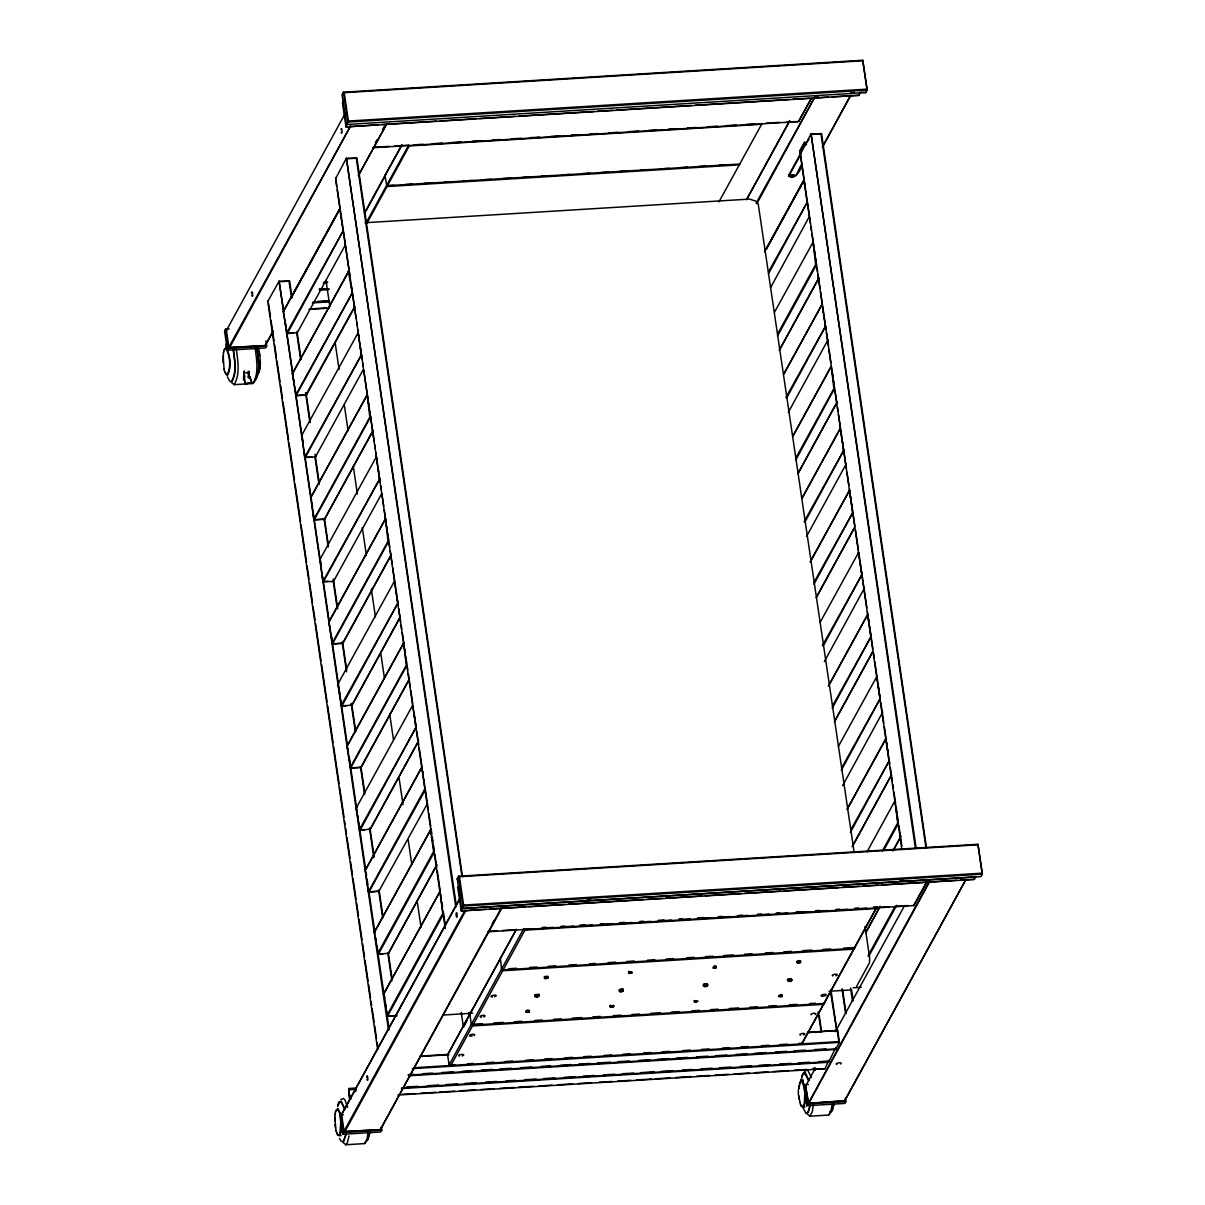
<?xml version="1.0" encoding="UTF-8"?>
<svg xmlns="http://www.w3.org/2000/svg" width="1205" height="1205" viewBox="0 0 1205 1205"><rect width="100%" height="100%" fill="white"/><g stroke="black" fill="none" stroke-linecap="round" stroke-linejoin="round"><path stroke-width="1.5" d="M334.719 1120.936L335.065 1114.158M334.809 1117.351L336.044 1130.968M798.312 1090.058L798.388 1094.923M223.151 355.776L224.1 369.543M260.25 365.793L260.416 362.238M349.073 1095.586L350.309 1095.511L350.76 1096.761L349.51 1096.836L349.073 1095.511A13.18 3.043 86.5 0 0 348.953 1089.772L348.878 1088.492L355.565 1088.085L355.746 1091.429M292.905 373.143L292.363 373.776L348.953 270.764L292.363 373.776L296.249 395.978L306.612 394.743L354.526 307.23M301.973 436.014L302.018 435.186L304.669 457.463L315.725 456.785L314.972 457.057M367.179 394.863L310.604 497.861L367.179 394.863L369.83 417.141L313.782 519.506L314.49 520.078L324.838 518.828L372.752 431.315M320.214 560.099L320.244 559.286L322.895 581.563L333.424 581.518L381.865 493.372L383.702 506.281M343.184 231.556L339.825 208.721L283.25 311.718L287.136 333.936L343.229 230.727L286.428 333.378L297.499 332.685L296.746 332.957M228.754 347.371L229.462 347.929L350.64 125.832L228.754 347.371L265.1 345.745L271.953 333.544M296.038 395.601L352.342 292.785L295.541 395.421L306.612 394.743M305.166 457.659L361.455 354.827L304.669 457.463L311.703 457.252M358.216 175.659L386.775 123.829L358.759 175.011M459.542 899.382L341.482 1114.685L459.918 898.358M323.392 581.744L379.696 478.927L322.895 581.563L328.302 581.443M374.936 931.555L374.409 932.203L430.983 829.191L374.409 932.203L378.295 954.405L388.658 953.17L435.653 867.299M397.876 603.841L394.532 581.006L337.942 684.003L341.828 706.22L397.921 603.012L341.12 705.648L341.828 706.22L352.191 704.97L400.105 617.457M440.111 891.233L383.521 994.246L440.111 891.233L442.747 913.511L386.7 1015.89L397.228 1015.845M416.117 727.941L412.758 705.091L356.183 808.103L360.069 830.305L416.147 727.112L359.361 829.748L360.069 830.305L370.417 829.07L418.331 741.557M425.229 789.983L424.522 789.426L368.474 891.79L369.182 892.348L379.53 891.113L368.474 891.79L365.296 870.146L421.87 767.148L425.229 789.983L368.971 891.986M431.827 833.845L431.209 829.552L430.456 829.823L433.634 851.468L377.587 953.848L378.295 954.405L434.342 852.025L433.469 845.006M443.455 914.083L442.747 913.511L443.455 914.083L387.408 1016.448L384.064 993.613M343.937 1131.405L344.645 1131.962L465.793 910.679L465.085 910.121L343.937 1131.405L380.283 1129.778L501.476 907.666M768.383 274.017L807.29 202.184L768.564 271.803M756.815 203.796L814.701 97.289L818.451 97.048M777.496 336.059L816.357 265.055L815.544 258.457M786.609 398.117L825.515 326.284L785.901 397.545M804.835 522.202L843.741 450.384L804.127 521.644M813.962 584.244L852.869 512.426L814.143 582.045M830.953 989.742L836.662 1029.642L830.486 991.866M823.979 644.645L861.982 574.469L822.367 645.744M832.188 708.344L871.095 636.526L832.384 706.13M841.301 770.387L880.207 698.569L841.497 768.188M850.414 832.444L889.32 760.611L850.61 830.23M815.484 1067.976L805.543 1086.142L808.706 1103.418L929.899 881.322M844.343 1101.234L966.018 879.319L844.871 1100.602L808.706 1103.418M805.166 187.814L800.301 153.532L901.897 849.389M251.514 293.402C252.161 287.513 253.637 299.533 251.709 295.451M366.697 1077.436C367.344 1071.546 368.835 1083.566 366.892 1079.484M456.047 914.249C457.147 908.193 457.644 922.111 456.093 915.303M798.629 1089.064L800.843 1080.011L802.59 1080.689L804.202 1084.831M798.704 1088.808L798.945 1085.63M368.188 1131.254L367.073 1138.846L364.618 1143.59L345.79 1144.75L343.154 1142.521L346.136 1134.553M813.465 1103.87L812.351 1111.447L809.896 1116.207L807.275 1113.977L810.242 1106.009M832.293 1102.711L831.179 1110.287L828.739 1115.047L809.896 1116.207M243.967 371.411L243.47 379.605M247.974 377.361L248.953 371.11L248.712 377.948M223.482 352.764L223.106 362.78M244.028 374.002L244.344 371.065M259.918 368.82L260.325 365.507M334.975 1114.55L335.532 1111.522M346.076 1133.634L343.32 1141.828L340.774 1140.849L339.524 1138.379M369.845 1132.173L367.088 1140.367M801.099 1080.463L802.5 1075.086L804.895 1073.354L808.54 1080.569M809.971 1105.09L808.344 1111.748L805.949 1113.48L802.304 1106.265M833.724 1103.629L832.113 1110.287L829.703 1112.019M349.043 1135.938L347.356 1142.792L345.79 1144.75M369.664 1133.107L368.188 1139.222L364.618 1143.59M833.785 1104.563L832.293 1110.679L828.739 1115.047M251.95 382.813L245.338 383.657L251.95 382.813L247.748 371.833M223.392 353.201L224.01 350.354M225.471 348.426L227.263 342.521M260.009 368.384L258.698 372.872L256.996 373.43M340.91 129.281C342.22 125.968 342.536 136.286 341.06 132.264M335.427 1112.034L337.822 1108.419L340.322 1113.36M337.671 1106.416L339.75 1102.078L341.015 1101.882L344.66 1109.097M799.307 1083.506L801.491 1080.539L804.443 1088.16M801.039 152.734L788.778 175.102L789.802 176.261M800.286 155.219L788.913 176.005C794.366 181.413 801.717 168.836 802.093 164.377M337.626 1105.196L338.906 1101.927L341.181 1101.084L344.901 1109.112M801.747 1076.652L803.012 1073.384L805.286 1072.54L809.022 1080.569M803.705 1074.333L805.045 1070.899L807.591 1069.92L811.357 1077.481M225.983 344.976L227.278 341.783M538.274 996.053L539.313 995.571L535.788 996.746L534.839 995.164L539.162 994.592L537.279 997.047L534.99 996.158L538.65 995.149M622.473 990.887L622.714 988.974L619.054 989.983L619.988 991.564L622.925 991.173L623.377 989.41M704.202 986.383L706.687 985.705L706.928 983.792L703.871 984.214L703.404 985.795L705.693 986.684L707.727 985.208L706.928 983.792M791.278 979.605L787.603 980.614L791.926 980.027L789.893 981.503L787.467 979.635L791.128 978.626L791.926 980.027L790.932 981.216M223.889 350.896L224.702 348.712L226.404 348.155C230.501 356.078 231.646 367.555 227.399 375.493L224.657 371.743M258.849 372.24L259.512 370.688M343.832 100.587L342.491 103.028L346.001 126.917L859.225 95.346L859.993 92.107M229.161 328.965L225.516 329.191L224.537 330.968L227.384 350.263L265.672 347.914L266.651 346.121L265.883 340.864M345.639 112.683L226.299 330.652L226.826 330.019M227.384 350.263L228.363 348.486L225.516 329.191M375.327 142.823L377.12 139.524M382.542 129.643L384.35 126.344M339.825 208.721L283.25 311.718M273.234 330.878L265.1 345.745L265.627 345.112M292.213 296.204L340.141 208.676M296.957 333.333L344.871 245.82M364.513 212.939L401.837 144.751M365.943 210.98L385.751 174.785L384.952 175.599L387.016 186.549L739.207 164.874L739.855 164.016L386.444 185.751L393.914 185.299M401.898 145.308L384.952 175.599M366.004 223.091L408.661 145.172L409.248 145.956L761.424 124.296L762.087 123.437L718.933 201.898M366.757 223.573L387.016 186.549M387.272 186.082L409.248 145.956M354.888 306.206L305.859 394.999M301.476 435.818L358.066 332.806L361.425 355.656M315.198 457.418L363.097 369.905M373.128 430.306L324.311 519.46L313.782 519.506L311.131 497.228M319.717 559.918L376.291 456.906L379.65 479.741M329.357 621.328L385.404 518.948L328.829 621.961L332.716 644.163L343.079 642.928L390.977 555.415M391.354 554.405L342.536 643.56L332.008 643.606L388.055 541.241L385.404 518.948M400.467 616.448L351.649 705.603L352.191 704.97M347.597 745.413L403.645 643.048L347.055 746.061L350.956 768.263L361.304 767.028L408.314 681.156M408.676 680.147L360.777 767.66L350.233 767.706L406.281 665.326L403.645 643.048M418.707 740.548L369.89 829.703L370.417 829.07M365.823 869.513L421.87 767.148M746.407 199.729L789.802 120.47M746.949 199.096L789.441 121.479M811.176 98.494L798.553 121.569L372.616 147.763M787.076 121.886L798.553 121.569L811.718 97.861M427.444 803.599L378.792 891.384L382.618 917.457M756.092 203.238L814.701 97.289M806.281 143.139L809.022 139.298M801.084 165.085L795.978 175.569M764.482 251.815L803.886 180.178L807.245 203.012M765.928 249.525L803.886 180.178M766.229 249.495L804.202 180.132M822.277 147.115L850.308 95.918M822.819 146.468L850.835 95.285M436.933 864.633L388.115 953.803L388.658 953.17M865.793 92.559L867.148 90.104L862.75 60.25L343.38 92.198L342.039 94.653L346.422 124.507L865.793 92.559L861.439 92.228M770.598 287.634L808.932 217.277M457.222 878.686L458.563 876.231L977.948 844.283L982.331 874.137L980.99 876.592L461.605 908.54L457.222 878.686L458.533 881.804M774.499 312.2L813.014 242.22L815.649 264.498L777.692 333.845M342.566 1134.297L339.735 1115.002L340.714 1113.209L343.546 1132.504L342.566 1134.297L380.855 1131.947L381.834 1130.154L381.322 1126.645M462.524 908.495L461.184 910.95L974.408 879.379L975.764 876.924L462.524 908.495L463.187 907.636L461.605 908.54L463.594 905.076L459.436 876.713L458.563 876.231L462.946 906.085L982.331 874.137L977.948 844.283M779.183 350.324L818.948 277.662M779.71 349.691L818.587 278.686M783.627 374.258L822.126 304.263L825.485 327.112M784.154 373.625L822.126 304.263M492.318 923.557L494.11 920.259M788.296 412.366L828.061 339.72M843.741 948.139L854.963 947.446L853.667 949.163L502.696 970.748L501.536 969.182L500.452 958.638L469.83 1014.218L471.321 1024.371L472.978 1025.048L823.934 1003.464L824.747 1002.635L823.452 1004.352L472.481 1025.937L450.745 1065.642L449.104 1064.964L447.612 1054.812L516.041 929.808M516.523 929.281L500.045 959.044M466.938 1020.921L463.443 1027.308L461.244 1012.426M792.739 436.3L831.239 366.32L833.89 388.597L795.918 457.945M793.267 435.668L831.239 366.32M472.978 1025.048L502.696 970.748M501.536 969.182L503.193 969.859L524.913 930.17L875.884 908.585L877.18 906.868L873.444 907.094M795.722 460.159L834.628 388.326M798.312 472.767L837.189 401.762M797.936 473.776L835.909 404.428M801.852 498.343L840.352 428.362L843.711 451.197M802.394 497.71L840.352 428.362M806.522 536.466L846.302 463.805M810.061 562.042L849.465 490.405L852.824 513.255M811.507 559.753L849.465 490.405M816.538 596.852L854.511 527.504M816.177 597.876L854.134 528.528M820.078 622.443L858.593 552.462L861.937 575.297M824.386 661.575L864.527 587.904M828.302 686.142L867.705 614.505L871.064 637.34M829.733 683.853L867.705 614.505M834.779 720.952L872.736 651.604M834.402 721.961L872.375 652.613M838.318 746.543L876.818 676.547L880.177 699.397M842.611 785.66L882.768 712.004M847.431 808.585L885.931 738.605L889.29 761.44M847.055 809.594L885.931 738.605M852.101 846.693L890.977 775.689M852.643 846.061L891.504 775.056M867.028 851.83L895.044 800.647L897.695 822.925L882.331 851.001M883.943 849.902L898.403 823.482L897.484 816.131M892.86 850.956L900.994 836.089M893.387 850.323L899.713 838.755M823.452 1004.352L801.717 1044.042L877.18 906.868M823.934 1003.464L853.667 949.163M503.193 969.859L854.149 948.275L875.884 908.585M865.657 932.685L880.132 906.265M866.199 932.037L879.755 907.275M867.946 955.972L895.059 906.446M868.654 956.529L896.671 905.347M856.604 986.368L869.453 962.78L869.664 958.035L865.024 926.419M808.419 1084.455L804.774 1084.666L803.795 1086.458L806.627 1105.753L844.916 1103.403L845.895 1101.611L845.383 1098.101M835.381 1031.646L904.624 905.512M397.831 1095.029L825.018 1068.745L828.754 1060.4L828.935 1061.605L401.747 1087.874M927.278 880.885L913.736 905.603L487.799 931.796M914.279 904.97L913.736 905.603L926.901 881.894M828.935 1061.605L835.728 1047.657L835.909 1048.862L408.721 1075.131M835.909 1048.862L839.448 1042.385L837.701 1030.441L807.727 1032.278M806.627 1105.753L807.606 1103.961L804.774 1084.666M862.75 60.25L867.148 90.104L347.763 122.051L343.38 92.198L344.238 92.68L348.411 121.042L346.001 126.917L378.25 124.733M538.304 996.761L538.514 994.155M622.518 991.579L622.865 989.968L619.189 990.977L620.439 991.851L622.925 991.173M706.717 986.398L707.727 985.208L705.528 984.771L703.404 985.795L704.654 986.684M336.029 1110.212L337.596 1109.082L339.976 1113.782M370.809 1132.233L369.242 1133.363M370.658 1132.836L369.016 1134.025M802.334 1080.93L803.102 1079.876M802.425 1081.533L803.163 1080.524M834.553 1104.307L832.911 1105.497M447.612 1054.812L469.83 1014.218M233.273 349.179C234.719 359.903 237.415 372.782 231.45 382.437L234.071 384.666L252.899 383.521C261.636 374.424 258.247 359.934 257.042 348.652M234.071 384.666C240.398 374.409 237.731 360.747 236.361 349.314M252.899 383.521C259.226 373.249 256.575 359.587 255.189 348.155M455.776 907.049L346.392 158.232L356.921 158.186L462.464 876.577M335.623 177.903L445.278 928.558M388.462 1029.989L279.078 281.187L289.607 281.142L292.062 297.891M501.431 908.495L501.973 907.862L380.283 1129.778M915.393 848.32L811.055 133.875L821.584 133.815L926.464 847.642M854.149 948.275L854.963 947.446M807.275 1032.685L837.701 1030.441M544.389 978.204L544.75 976.487L544.961 978.581L547.627 978.219L547.974 976.502L544.916 977.677M528.92 1010.875L529.085 1012.064L525.862 1012.049L528.92 1010.875L529.085 1012.064M628.603 973.022L631.661 971.848L631.827 973.038L629.176 973.399L628.423 971.833L631.782 972.149L631.827 973.038M610.061 1006.883L613.827 1006.371L610.634 1007.244L609.896 1005.678L613.119 1005.693L613.3 1006.898M716.041 967.856L715.996 966.967L713.209 967.028L713.375 968.217L716.041 967.856L715.815 965.777L714.716 968.217M707.576 984.229L707.124 985.811M694.848 1002.063L694.803 1001.174L696.113 1000.813L696.189 1002.078L698.026 1001.189L694.667 1000.873L694.848 1002.063L696.189 1002.078M800.24 962.675L800.602 960.957L797.017 962.659L800.24 962.675L800.03 960.596M781.714 996.535L782.06 994.818L778.475 996.52L781.714 996.535L781.488 994.441M224.552 349.345L226.179 348.802C230.08 356.349 231.164 367.284 227.112 374.86L225.44 373.61M254.948 380.162C261.093 370.959 258.156 358.141 256.816 347.733M340.94 1099.442L343.485 1098.478L344.992 1100.075L347.673 1107.47M494.607 996.731L495.451 996.414A2.485 0.828 -8.4 0 0 495.707 995.39M483.597 1016.854L484.425 1016.538A2.485 0.828 -8.4 0 0 484.515 1015.438A2.485 0.828 -8.4 0 0 481.398 1015.634A2.485 0.828 -8.4 0 0 480.253 1016.794M462.208 1055.926L463.036 1055.61A2.485 0.828 -8.4 0 0 463.127 1054.511A2.485 0.828 -8.4 0 0 460.009 1054.706A2.485 0.828 -8.4 0 0 458.864 1055.866L459.316 1056.107M835.773 975.749L836.601 975.432A2.485 0.828 -8.4 0 0 836.692 974.333A2.485 0.828 -8.4 0 0 833.574 974.529A2.485 0.828 -8.4 0 0 832.429 975.689L832.881 975.929M803.358 1034.944L804.187 1034.628A2.485 0.828 -8.4 0 0 804.277 1033.529A2.485 0.828 -8.4 0 0 801.174 1033.724A2.485 0.828 -8.4 0 0 800.015 1034.884L800.466 1035.125M345.85 158.864L356.921 158.186M278.536 281.819L289.607 281.142M349.164 271.14L348.411 271.396L352.297 293.598M810.528 134.493L821.584 133.815M370.568 416.87L314.279 519.701M816.403 264.241L816.357 265.055M324.838 518.828L324.1 519.099L328.212 547.085M388.808 540.97L332.505 643.801M407.034 665.07L350.73 767.886M858.05 553.095L858.803 552.824L859.527 557.734M434.387 851.197L434.342 852.025M538.71 996.174L535.653 996.58L534.839 995.164M619.656 989.395L619.852 991.399L621.403 991.414L622.91 990.992L622.714 988.974M791.203 174.815L794.246 174.755M833.122 1104.834L833.95 1104.714M344.238 92.68L862.358 60.807M348.411 121.042L866.531 89.17M850.61 92.695L854.36 92.454M382.015 124.507L436.421 121.148M440.171 120.922L475.809 118.738M479.575 118.497L515.213 116.313M518.963 116.072L594.02 111.463M597.77 111.237L612.773 110.303M616.523 110.077L691.58 105.453M695.33 105.227L789.139 99.458M792.89 99.232L809.775 98.192M813.526 97.951L828.543 97.033M832.293 96.807L849.179 95.767M374.273 147.281L389.29 146.362M394.924 146.016L408.058 145.203M413.676 144.856L423.06 144.284M432.444 143.711L442.31 143.094M451.664 142.521L461.018 141.949M472.24 141.256L481.593 140.684M492.483 140.006L500.286 139.539M511.251 138.861L520.861 138.274M530.019 137.701L539.554 137.114M550.655 136.436L560.129 135.849M571.29 135.171L578.822 134.704M590.043 134.011L597.56 133.544M608.751 132.866L618.21 132.279M629.311 131.601L638.846 131.014M648.019 130.441L657.614 129.854M668.579 129.176L676.367 128.694M687.287 128.031L696.626 127.459M707.847 126.766L717.201 126.194M726.555 125.621L736.421 125.004M745.805 124.431L755.189 123.859M766.44 123.166L779.575 122.353M801.295 151.89L799.909 151.966L804.804 143.034L806.19 142.943L806.446 144.736M405.136 184.606L412.622 184.139M423.844 183.461L433.182 182.874M444.404 182.196L451.89 181.729M463.112 181.036L472.45 180.464M481.804 179.891L491.158 179.319M502.38 178.626L511.718 178.054M522.94 177.361L530.426 176.894M541.648 176.201L551.001 175.629M562.208 174.936L569.694 174.484M580.915 173.791L590.269 173.219M601.491 172.526L608.962 172.074M620.183 171.381L627.669 170.914M640.759 170.116L648.23 169.649M659.451 168.956L668.805 168.384M678.159 167.811L687.498 167.239M698.719 166.546L706.205 166.094M719.295 165.281L726.766 164.829M365.025 222.744L749.48 199.096L755.927 201.145M324.009 282.151L327.775 281.91M323.317 283.009L327.067 282.783M319.235 288.959L324.853 288.613M319.777 289.486L329.131 288.914M319.4 290.164L328.769 289.577M317.879 301.355L329.116 300.663M312.788 302.229L329.658 301.19M312.426 302.907L329.296 301.868M313.074 308.736L326.209 307.923M308.887 309.384L329.492 308.103M286.926 333.559L293.478 333.152M265.838 345.474L228.965 347.748L226.329 329.824M228.363 348.486L266.651 346.121M244.525 372.947L249.495 372.646M245.082 382.708A13.18 3.043 86.5 0 0 243.817 379.078L243.756 377.014L245.007 376.939L244.148 373.701M243.817 379.078L245.037 378.957M341.618 705.844L346.528 705.543M359.858 829.944L364.769 829.642M459.436 876.713L977.556 844.841M463.594 905.076L981.714 873.203M586.956 900.014L590.721 899.789M900.15 880.75L903.901 880.524M485.931 909.218L461.184 910.95L457.674 887.061M489.697 908.992L525.335 906.808M529.085 906.567L564.738 904.383M568.489 904.142L643.53 899.533M647.296 899.307L662.298 898.373M666.049 898.147L701.702 895.948M705.452 895.722L741.09 893.523M744.856 893.297L780.494 891.113M784.244 890.872L838.665 887.528M842.415 887.302L859.301 886.262M863.051 886.021L878.053 885.103M881.804 884.877L956.86 880.253M960.611 880.027L974.408 879.379M542.461 927.458L546.196 927.217M561.153 926.299L564.889 926.073M579.861 925.154L585.464 924.807M600.421 923.889L604.172 923.663M619.129 922.729L624.732 922.397M639.689 921.464L643.44 921.238M658.397 920.319L664 919.972M678.957 919.053L682.708 918.828M697.665 917.909L703.268 917.562M718.24 916.644L721.976 916.403M738.801 915.378L742.536 915.152M757.508 914.218L761.244 913.992M776.201 913.074L779.936 912.848M796.776 911.808L800.512 911.583M815.469 910.664L819.204 910.423M836.044 909.398L839.78 909.157M854.737 908.239L858.487 908.013M489.471 931.314L496.972 930.847M502.606 930.501L515.74 929.703M523.241 929.236L532.625 928.663M542.009 928.076L553.261 927.383M560.762 926.931L573.896 926.118M579.53 925.771L592.664 924.973M600.165 924.506L613.3 923.693M620.816 923.241L632.068 922.548M639.569 922.081L650.836 921.388M658.337 920.921L671.471 920.123M678.972 919.656L690.239 918.963M697.74 918.496L710.875 917.698M718.376 917.231L729.643 916.538M737.144 916.086L748.41 915.393M757.779 914.806L769.046 914.113M776.547 913.661L787.814 912.968M795.315 912.501L808.45 911.688M815.951 911.236L827.217 910.543M836.586 909.956L847.853 909.263M855.354 908.811L866.621 908.118M874.122 907.651L889.139 906.732M894.758 906.386L907.892 905.573M378.084 954.029L382.994 953.727M509.022 968.73L516.493 968.263M529.582 967.464L537.069 966.997M548.29 966.32L555.761 965.853M568.85 965.054L576.336 964.587M589.426 963.789L595.029 963.443M608.118 962.629L615.604 962.177M626.826 961.485L634.297 961.018M647.386 960.219L654.872 959.752M666.094 959.075L673.58 958.608M686.669 957.809L694.14 957.342M705.362 956.65L712.848 956.198M724.069 955.505L733.408 954.932M744.63 954.24L752.116 953.773M765.205 952.974L772.676 952.507M783.898 951.814L791.384 951.363M802.605 950.67L811.944 950.097M823.166 949.404L830.652 948.953M387.197 1016.086L395.391 1015.574M853.11 987.799L861.289 987.302M442.627 1015.062L472.631 1013.209M828.95 991.293L849.57 990.028M482.542 1023.693L471.321 1024.371L472.481 1025.937M493.764 1023L503.118 1022.427M514.324 1021.735L521.81 1021.268M534.899 1020.469L542.386 1020.002M553.607 1019.31L561.078 1018.858M572.3 1018.165L581.654 1017.592M592.875 1016.9L600.346 1016.433M613.435 1015.634L620.921 1015.182M632.143 1014.49L639.614 1014.023M650.836 1013.33L660.189 1012.757M671.411 1012.064L678.882 1011.613M691.971 1010.799L699.457 1010.347M710.679 1009.654L718.15 1009.188M729.371 1008.51L738.725 1007.922M749.947 1007.244L757.433 1006.778M768.639 1006.085L776.125 1005.633M789.215 1004.819L796.701 1004.367M809.79 1003.554L815.393 1003.208M419.882 1056.137L447.989 1054.405M420.741 1056.469L448.878 1054.736M454.707 1064.618L449.104 1064.964L523.753 928.603L524.913 930.17M467.796 1063.819L473.414 1063.473M486.504 1062.659L493.975 1062.208M505.196 1061.515L512.682 1061.048M525.772 1060.249L533.243 1059.782M544.464 1059.105L551.95 1058.638M565.04 1057.839L572.526 1057.372M583.732 1056.68L591.218 1056.228M604.308 1055.414L611.794 1054.962M623.015 1054.27L630.486 1053.803M643.575 1053.004L651.062 1052.537M662.283 1051.845L669.754 1051.393M682.843 1050.579L690.329 1050.127M701.551 1049.435L709.022 1048.983M722.111 1048.169L729.597 1047.717M740.819 1047.024L748.29 1046.558M761.379 1045.759L768.865 1045.292M780.087 1044.599L787.558 1044.148M798.779 1043.455L802.53 1043.229M414.806 1067.675L838.876 1041.587L839.448 1042.385L412.276 1068.654M408.179 1074.604L413.812 1074.258M423.166 1073.685L432.535 1073.113M441.904 1072.54L453.155 1071.848M462.524 1071.26L471.893 1070.688M481.247 1070.115L492.499 1069.422M499.985 1068.956L511.236 1068.263M520.605 1067.69L531.842 1066.997M541.211 1066.425L550.58 1065.853M559.948 1065.28L571.185 1064.587M578.686 1064.12L589.923 1063.428M597.424 1062.976L610.528 1062.162M618.029 1061.695L629.266 1061.003M638.635 1060.43L649.872 1059.737M657.373 1059.285L668.609 1058.592M676.11 1058.126L687.347 1057.433M696.716 1056.86L707.953 1056.167M715.454 1055.716L726.69 1055.023M736.059 1054.435L747.311 1053.742M754.797 1053.291L766.049 1052.598M775.402 1052.025L786.654 1051.332M794.14 1050.865L805.392 1050.173M814.761 1049.6L825.997 1048.907M408.359 1075.809L835.547 1049.525M348.953 1089.772L355.475 1089.365L355.415 1088.085M406.823 1087L418.075 1086.308M427.444 1085.735L438.68 1085.042M446.181 1084.59L457.418 1083.898M464.904 1083.431L476.156 1082.738M485.525 1082.165L496.761 1081.472M506.13 1080.9L515.499 1080.328M524.868 1079.74L536.105 1079.047M543.606 1078.596L554.842 1077.903M564.211 1077.33L575.448 1076.637M582.949 1076.17L594.186 1075.478M603.554 1074.905L614.791 1074.212M622.292 1073.745L633.529 1073.068M641.03 1072.601L654.149 1071.787M661.635 1071.335L672.887 1070.642M682.241 1070.07L691.61 1069.483M700.979 1068.91L712.23 1068.217M719.716 1067.766L730.968 1067.073M740.337 1066.485L751.574 1065.807M759.06 1065.341L770.311 1064.648M779.68 1064.075L790.917 1063.382M798.418 1062.915L809.655 1062.223M819.023 1061.65L828.392 1061.078M401.386 1088.552L828.558 1062.268M813.405 1068.308L814.64 1068.233M402.003 1094.381L415.138 1093.583M420.756 1093.236L435.773 1092.302M439.524 1092.076L454.541 1091.158M460.159 1090.811L475.177 1089.877M480.81 1089.531L493.945 1088.733M499.563 1088.386L514.58 1087.467M518.331 1087.226L533.348 1086.308M538.981 1085.961L552.116 1085.148M557.734 1084.801L572.752 1083.882M578.385 1083.536L591.519 1082.723M599.021 1082.271L612.155 1081.457M617.788 1081.111L630.923 1080.298M636.541 1079.951L651.559 1079.032M655.309 1078.806L670.326 1077.888M675.945 1077.541L690.962 1076.607M696.595 1076.261L709.73 1075.463M715.348 1075.116L728.483 1074.303M734.116 1073.956L749.133 1073.037M754.752 1072.691L767.886 1071.878M773.52 1071.531L788.537 1070.612M794.155 1070.266L807.29 1069.453M812.923 1069.106L825.018 1068.745M339.735 1115.002L343.38 1114.776M381.036 1129.507L344.148 1131.781L341.512 1113.857M845.097 1100.963L808.209 1103.238L805.573 1085.313M343.546 1132.504L381.834 1130.154M807.606 1103.961L845.895 1101.611M851.046 95.647L859.225 95.346M544.223 977.014L548.155 977.692M788.07 979.032L788.266 981.051L789.817 981.051L791.324 980.629L791.128 978.626M778.882 995.692L782.241 996.008M527.7 1011.176L529.613 1011.552M526.254 1011.236L527.594 1011.236M813.134 1069.483L815.273 1070.296M348.878 1088.492L349.51 1096.836M349.028 1098.026L351.167 1098.84M800.256 154.345L811.055 133.875L916.146 848.049M335.577 178.717L346.392 158.232L456.243 904.91M808.495 1103.057L929.145 881.578L929.853 882.135M821.328 995.812L821.855 996.053A2.485 0.828 -8.4 0 0 824.762 995.872L825.591 995.556A2.485 0.828 -8.4 0 0 825.666 994.456A2.485 0.828 -8.4 0 0 822.563 994.652A2.485 0.828 -8.4 0 0 821.418 995.812M836.873 1064.497L836.345 1064.256A2.485 0.828 -8.4 0 1 837.58 1063.096A2.485 0.828 -8.4 0 1 840.683 1062.9A2.485 0.828 -8.4 0 1 840.593 1064M469.799 1035.758L470.327 1035.984A2.485 0.828 -8.4 0 0 472.24 1036.014M800.768 962.162L796.836 961.47M787.467 979.635L788.823 980.81M713.375 968.217L714.475 965.762M703.253 984.816L704.609 985.976M803.825 1105.813L804.684 1106.582M803.81 1106.431L804.699 1107.229M801.325 1105.964L802.997 1106.612L804.353 1103.78L804.85 1091.444M339.946 1134.342L340.789 1135.11M339.931 1134.959L340.804 1135.773M619.807 990.374L620.409 991.158M536.195 996.339L535.457 994.577M820.876 133.273L925.967 847.446M356.213 157.629L461.967 876.397M288.899 280.584L291.565 297.695M800.512 1104.367L801.536 1106.567L803.283 1107.244L805.181 1101.626L805.241 1091.323M336.632 1132.896L338.289 1135.276L339.855 1134.131L340.97 1119.972M257.765 347.386L259.421 352.387M257.96 347.974L258.744 349.842M227.414 376.849L229.899 381.337L231.179 381.624C237.204 372.707 234.463 360.235 233.273 350.113M758.186 203.72L854.104 852.055M799.789 1102.033L800.677 1104.88M335.909 1130.561L337.656 1135.095L339.403 1135.773L341.286 1130.154L341.361 1119.852M251.86 383.25L251.604 382.301A13.18 3.043 86.5 0 0 250.339 378.671L250.279 376.608M243.756 377.014L245.338 383.657M223.979 369.197L224.808 372.225M799.924 1102.424L798.81 1095.842M789.893 981.503L789.667 980.072M537.279 997.047L537.038 995.601M259.301 352.041L259.949 355.445M805.061 144.826L804.624 141.828L799.728 150.776L800.165 153.758M807.079 200.828L810.363 223.136M810.905 226.856L811.462 230.562M812.004 234.282L813.646 245.443M814.188 249.164L814.806 253.412M816.915 267.751L817.457 271.456M818.014 275.177L819.927 288.191M820.469 291.911L822.382 304.925M822.864 308.239L823.467 312.366M823.934 315.454L824.461 319.069M825.38 325.365L825.922 329.086M826.479 332.806L828.392 345.82M828.935 349.54L830.848 362.554M832.248 372.089L833.032 377.421M833.574 381.111L834.402 386.715M834.945 390.435L836.857 403.449M837.4 407.17L837.942 410.875M838.499 414.595L840.397 427.609M840.834 430.531L841.497 435.05M842.039 438.771L842.687 443.169M843.214 446.769L846.407 468.504M846.964 472.224L848.877 485.238M849.42 488.959L849.962 492.679M850.474 496.189L851.061 500.105M851.543 503.404L852.598 510.619M852.959 513.119L854.872 526.133M855.429 529.854L858.427 550.293M860.069 561.455L860.656 565.446M861.439 570.748L866.892 607.923M867.434 611.643L869.076 622.804M869.618 626.51L872.902 648.817M873.444 652.538L874.273 658.111M874.815 661.831L877.556 680.524M878.099 684.139L878.882 689.546M879.409 693.161L880.283 699.005M880.825 702.726L883.822 723.181M884.38 726.901L886.278 739.915M886.684 742.581L887.211 746.181M887.648 749.209L888.266 753.396M889.019 758.502L889.832 764.075M890.375 767.796L892.287 780.81M892.845 784.515L893.387 788.236M893.929 791.956L895.571 803.117M896.324 808.224L896.942 812.411M898.855 825.425L901.852 845.865M791.504 176.352L791.64 177.256M788.778 175.102L788.913 176.005M851.558 989.591L853.2 1000.753M850.549 987.995L852.447 1001.009M842.506 989.245L846.061 1013.45M842.009 989.064L845.564 1013.254M837.294 1030.847L838.876 1041.587M819.264 1015.815L821.177 1028.844M818.225 1011.899L821.223 1032.369M798.689 960.581L798.855 961.786M798.749 961.846L798.93 963.036M797.364 960.957L797.59 963.036M789.591 978.611L789.847 980.524M780.147 994.441L780.388 996.897M705.377 983.792L705.633 985.69M703.871 984.214L704.066 986.217M694.095 1000.496L694.276 1001.701M630.336 972.209L630.516 973.399M628.95 971.305L629.131 972.51M628.995 972.209L629.176 973.399M621.178 988.974L621.434 990.872M613.646 1005.181L613.827 1006.371M611.809 1006.054L611.974 1007.26M610.423 1005.166L610.634 1007.244M547.401 976.125L547.627 978.219M546.061 976.125L546.302 978.581M544.796 977.376L544.961 978.581M536.963 994.155L537.219 996.053M528.875 1009.986L529.04 1011.176M527.534 1009.971L527.775 1012.441M526.208 1010.347L526.434 1012.426M459.286 886.443L459.828 890.118M460.37 893.794L460.913 897.469M469.016 1012.411L469.558 1016.131M335.864 180.584L336.677 186.173M337.219 189.893L340.232 210.363M340.774 214.083L341.377 218.105M341.874 221.524L342.431 225.32M343.244 230.833L349.796 275.493M351.438 286.67L356.093 318.301M356.635 322.021L357.192 325.757M357.734 329.477L359.376 340.638M359.918 344.359L360.656 349.42M361.289 353.668L362.103 359.256M362.66 362.976L363.202 366.697M363.744 370.417L367.917 398.84M368.459 402.44L368.986 406.055M369.769 411.357L374.137 441.135M374.68 444.856L375.237 448.591M375.779 452.312L377.421 463.473M378.099 468.097L378.626 471.712M379.334 476.502L380.147 482.09M380.705 485.811L381.247 489.531M384.259 510.001L385.901 521.163M386.685 526.54L387.257 530.471M387.739 533.755L388.628 539.78M389.17 543.5L389.727 547.221M390.269 550.941L392.182 563.97M392.725 567.691L394.638 580.72M394.999 583.175L395.541 586.775M396.068 590.39L396.596 593.99M397.379 599.337L398.192 604.925M398.75 608.645L400.663 621.675M401.205 625.395L401.747 629.115M402.304 632.836L403.946 643.997M404.654 648.832L405.302 653.306M405.859 657.026L406.763 663.262M407.23 666.335L407.772 670.055M408.314 673.776L410.227 686.805M410.785 690.525L412.697 703.554M414.294 714.49L414.882 718.451M415.363 721.705L416.252 727.76M416.794 731.48L418.707 744.509M419.25 748.23L422.262 768.7M422.624 771.125L423.362 776.14M423.904 779.861L424.476 783.747M425.275 789.17L428.272 809.639M428.829 813.36L430.742 826.389M432.384 837.565L432.926 841.286M434.839 854.315L436.752 867.344M437.295 871.064L440.307 891.534M440.849 895.21L441.407 898.975M441.904 902.425L442.491 906.416M443.32 912.004L445.232 925.033M325.983 280.298L329.809 306.326M335.261 343.515L339.087 369.543M344.284 404.88L348.109 430.908M353.291 466.23L357.388 494.125M362.313 527.594L366.41 555.49M371.321 588.959L375.418 616.84M380.885 654.029L384.44 678.204M389.622 713.541L393.448 739.569M399.186 778.611L403.012 804.639M408.209 839.975L411.749 864.151M417.216 901.325L421.042 927.368M296.987 331.39L301.084 359.301M306.01 392.8L310.378 422.578M315.032 454.225L319.4 484.003M324.597 519.355L328.423 545.413M333.348 578.912L337.731 608.691M342.642 642.19L346.754 670.116M351.664 703.615L355.776 731.525M360.973 766.892L364.799 792.95M369.995 828.302L374.092 856.228M379.018 889.727L383.115 917.638M388.311 953.004L392.137 979.063M296.761 333.062L300.587 359.12M305.513 392.619L309.881 422.398M315.077 457.749L318.903 483.808M333.122 580.584L337.234 608.51M342.145 642.009L346.528 671.788M351.167 703.419L355.279 731.345M360.476 766.696L364.573 794.622M369.498 828.121L373.866 857.9M387.814 952.809L391.911 980.734M283.657 311.327L279.078 281.187L267.781 301.476L377.692 1049.66M285.299 322.503L285.871 326.344M286.398 329.944L292.951 374.604M293.659 379.379L294.321 383.913M294.984 388.387L302.801 441.602M304.443 452.779L311.01 497.439M311.824 503.027L312.426 507.079M312.954 510.679L320.846 564.437M322.594 576.336L329.055 620.274M329.854 625.757L330.411 629.582M331.179 634.779L331.782 638.891M332.339 642.611L338.966 687.814M339.509 691.414L340.262 696.58M340.804 700.301L347.371 744.976M347.823 748.049L348.471 752.417M349.149 757.071L349.827 761.726M350.384 765.446L356.936 810.106M357.734 815.514L358.307 819.415M358.789 822.729L365.687 869.664M366.049 872.149L366.591 875.749M367.118 879.364L367.871 884.56M368.429 888.281L374.981 932.941M375.704 937.806L376.352 942.25M376.894 945.97L377.557 950.429M377.993 953.411L384.561 998.086M385.344 1003.449L385.931 1007.395M386.474 1011.115L389.2 1029.718M268.549 303.524L270.462 316.553M271.005 320.289L274.017 340.759M274.559 344.479L276.472 357.508M277.014 361.229L280.027 381.699M280.569 385.419L282.497 398.448M283.039 402.169L288.507 439.388M289.049 443.124L294.517 480.343M295.074 484.064L300.542 521.283M301.084 525.003L306.552 562.223M307.094 565.943L309.007 578.972M309.565 582.708L312.562 603.178M313.119 606.898L315.032 619.927M315.574 623.648L321.042 660.867M321.584 664.588L327.052 701.807M327.609 705.528L333.077 742.762M333.619 746.482L339.087 783.702M339.629 787.422L344.012 817.201M344.555 820.921L345.112 824.642M345.654 828.362L346.468 833.95M347.025 837.671L350.022 858.141M350.58 861.876L352.493 874.89M353.035 878.626L356.047 899.096M356.59 902.816L358.503 915.845M359.045 919.566L362.057 940.036M362.6 943.756L364.513 956.785M365.07 960.505L368.067 980.975M368.625 984.711L370.538 997.725M371.08 1001.46L371.622 1005.181M372.179 1008.901L374.092 1021.93M374.635 1025.651L376.547 1038.68M377.09 1042.4L377.647 1046.121M798.885 1095.932L799.307 1099.382M335.005 1124.461L335.427 1127.91M259.858 355.249L260.34 362.374M492.574 997.002A2.546 0.859 -8.4 0 1 491.715 996.912L491.188 996.671A2.485 0.828 -8.4 0 1 492.483 995.481A2.485 0.828 -8.4 0 1 495.632 995.39M481.608 1017.11A2.485 0.828 -8.4 0 1 480.78 1017.02M811.04 1014.761A2.485 0.828 -8.4 0 1 812.185 1013.601A2.485 0.828 -8.4 0 1 815.288 1013.42A2.485 0.828 -8.4 0 1 815.213 1014.505M469.875 1035.743A2.485 0.828 -8.4 0 1 471.019 1034.583A2.485 0.828 -8.4 0 1 474.137 1034.402A2.485 0.828 -8.4 0 1 474.047 1035.487M814.128 1068.217A13.18 3.043 86.5 0 1 814.023 1069.468M350.278 1096.098A13.18 3.043 86.5 0 1 350.143 1097.996M355.475 1089.365A13.18 3.043 86.5 0 1 355.565 1090.826M268.308 300.843L267.781 301.476L268.308 300.843M338.485 683.371L337.942 684.003L338.485 683.371M356.71 807.471L356.183 808.103L356.71 807.471M790.51 176.201L794.487 175.794L790.51 176.201"/></g></svg>
